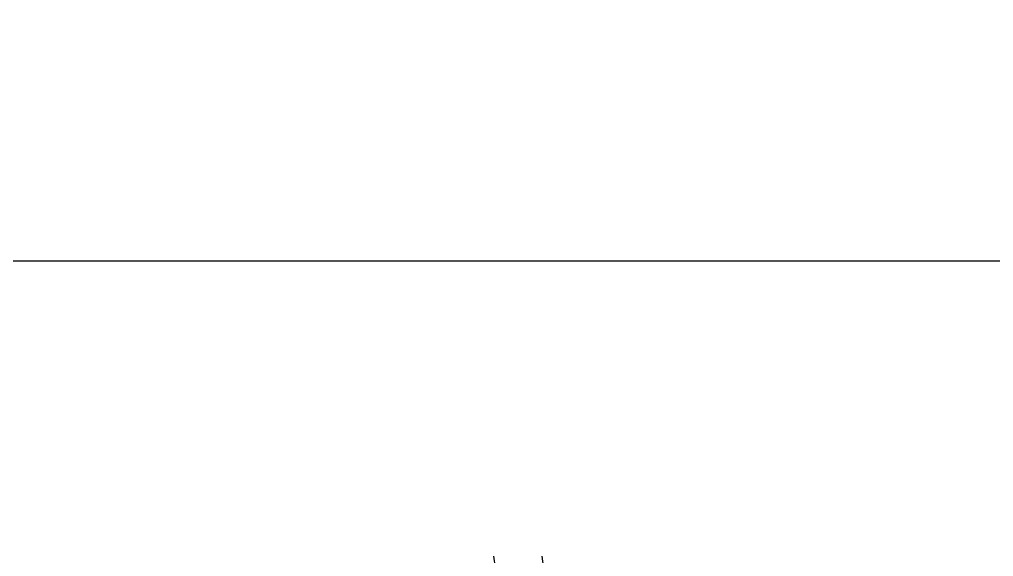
# Model space of a CAD drawing. Header units: millimetres. Extents: x 5990 to 6786, y 1103 to 1809.
# Drawn here: x 6130.3 to 6293.4, y 1569.6 to 1659.6 of the extents above; entities that cross this region are included whole.
import ezdxf
from ezdxf.xclip import XClip

# ---------------------------------------------------------------- set-up
doc = ezdxf.new("R2010")
doc.units = ezdxf.units.MM
doc.header["$LTSCALE"] = 10
doc.header["$MEASUREMENT"] = 0
doc.header["$XCLIPFRAME"] = 2
doc.layers.add('TX-PAPR', color=2, linetype='Continuous', plot=False)
doc.layers.add('TZ-BASE', color=253, linetype='Continuous')

# ---------------------------------------------------------------- blocks, each defined once
blk = doc.blocks.new('JD-FJFJ6DGDH3')
at = {"layer": 'TZ-BASE'}
for p, q in [((80, -62.25), (110.76, 177.11)), ((166.33, -175), (211.53, 176.75)), ((162.4, 102.95, 137), (168.63, 73.77, 137)), ((169.28, 99.77, 139), (174.71, 65.5, 139)), ((179.49, 65.91, 141), (174.09, 100.5, 141)), ((182.17, 65.99, 142), (176.86, 98.93, 142)), ((172.6, 65.18, 138), (167.65, 94.99, 138)), ((89.05, 93.21, 133), (87.6, 74.53, 133)), ((57.21, 74.18, 145), (61.38, 91.17, 145))]:
    blk.add_line(p, q, dxfattribs=at)

msp = doc.modelspace()

# ---------------------------------------------------------------- linework, layer by layer
at = {"layer": 'TX-PAPR'}
msp.add_lwpolyline([(5989.89, 1103.05), (6785.89, 1103.05), (6785.89, 1619.05), (5989.89, 1619.05)], close=True, dxfattribs=at)
at = {"layer": 'TZ-BASE'}
for p, q in [((6209.69, 1569.6), (6220.96, 1488.48)), ((6217.75, 1569.6), (6229.06, 1488.48))]:
    msp.add_line(p, q, dxfattribs=at)

# ---------------------------------------------------------------- block references
ref = msp.add_blockref('JD-FJFJ6DGDH3', (6075.38, 1482.48), dxfattribs=at)
XClip(ref).set_block_clipping_path([(0.0000015855, 75), (700.000001584, 74.9999852018), (699.999998416, -75.0000147982), (-0.0000015839, -75)])

doc.saveas('drawing.dxf')
